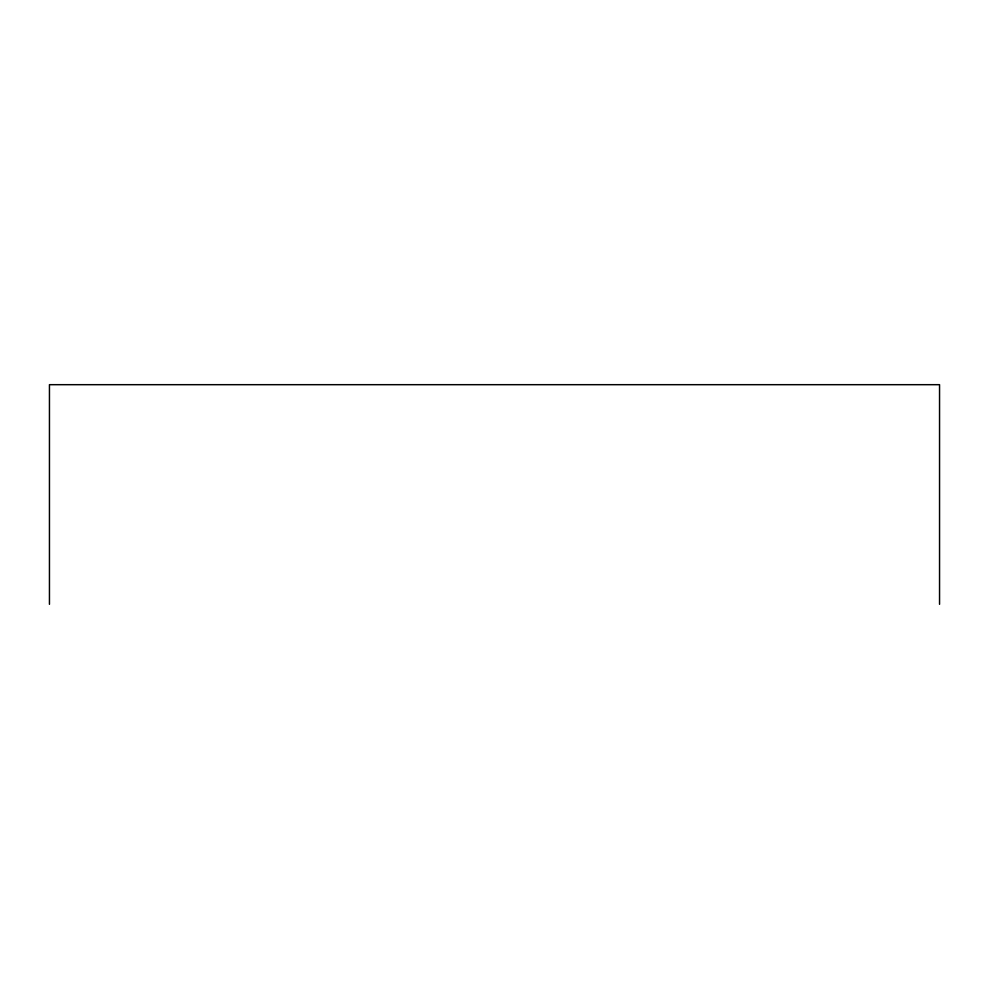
<?xml version="1.0" encoding="UTF-8"?>
<svg xmlns="http://www.w3.org/2000/svg" width="989" height="989" viewBox="0 0 989 989"><rect width="100%" height="100%" fill="white"/><g stroke="black" fill="none" stroke-linecap="round" stroke-linejoin="round"><path stroke-width="1.48" d="M939.55 604.316L939.55 384.684L49.45 384.684L49.45 604.316"/></g></svg>
